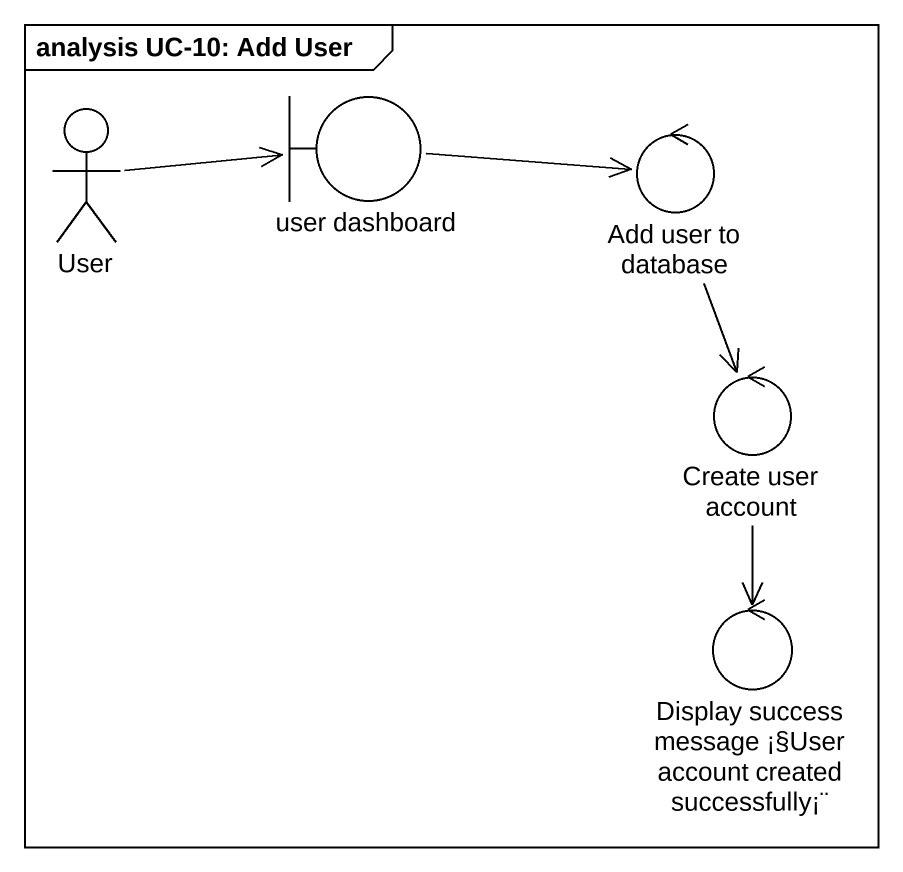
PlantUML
@startuml
mainframe analysis UC-10: Add User
actor User
boundary "user dashboard" as user_dashboard
control "Add user to database" as Add_user_to_database
control "Create user account" as Create_user_account
control "Display success message ¡§User account created successfully¡¨" as Display_success_message
User -right-> user_dashboard
user_dashboard -right-> Add_user_to_database
Add_user_to_database --> Create_user_account
Create_user_account --> Display_success_message
@enduml
